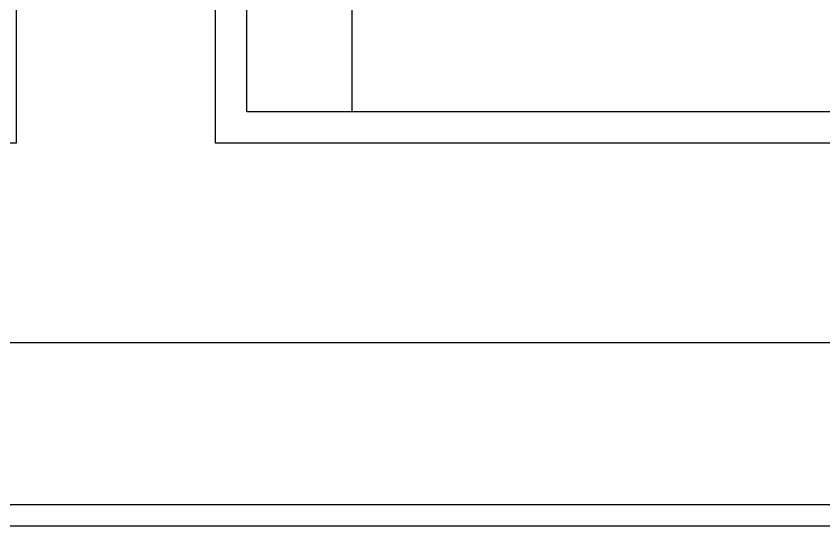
# Model space of a CAD drawing. Header units: millimetres. Extents: x 13515 to 183937, y -33900 to -660.
# Drawn here: x 60236.83 to 60248.88, y -20689.35 to -20681.74 of the extents above; entities that cross this region are included whole.
import ezdxf

# ---------------------------------------------------------------- set-up
doc = ezdxf.new("R2010")
doc.units = ezdxf.units.MM
doc.header["$LTSCALE"] = 100
doc.header["$MEASUREMENT"] = 0
doc.layers.get('0').update_dxf_attribs({"linetype": 'CONTINUOUS'})
doc.layers.add('ELE9', color=9, linetype='CONTINUOUS')

# ---------------------------------------------------------------- blocks, each defined once
blk = doc.blocks.new('B2FF')
at = {"layer": 'ELE9', "ltscale": 0.1}
for points in [[(37339374.72, 549896.34), (37339374.72, 548251.34), (37347569.72, 548251.34), (37347569.72, 550811.34), (37347379.72, 550811.34), (37347379.72, 548441.34), (37346019.72, 548441.34), (37346019.72, 550621.34), (37346579.72, 550621.34), (37346579.72, 550811.34), (37345829.72, 550811.34), (37345829.72, 548441.34), (37344469.72, 548441.34), (37344469.72, 550621.34), (37345029.72, 550621.34), (37345029.72, 550811.34), (37344469.72, 550811.34), (37344469.72, 551016.34), (37344279.72, 551016.34), (37344279.72, 548441.34), (37339564.72, 548441.34), (37339564.72, 549896.34), (37339374.72, 549896.34)], [(37347359.72, 550681.34), (37347359.72, 549456.34), (37347349.72, 549456.34), (37347349.72, 548471.34), (37346049.72, 548471.34), (37346049.72, 549456.34), (37346039.72, 549456.34), (37346039.72, 550601.34), (37346599.72, 550601.34), (37346599.72, 550681.34)], [(37346149.72, 549441.34), (37346149.72, 548471.34)], [(37341699.72, 548076.34), (37348374.72, 548076.34), (37348374.72, 548251.34), (37348354.72, 548251.34), (37348354.72, 548096.34), (37341699.72, 548096.34)]]:
    blk.add_lwpolyline(points, dxfattribs=at)

msp = doc.modelspace()

# ---------------------------------------------------------------- block references
at = {"xscale": 0.01565177005511743, "yscale": 0.01565177005511743, "zscale": 0.01565177005511743}
msp.add_blockref('B2FF', (-524291.512, -29267.715), dxfattribs=at)

doc.saveas('drawing.dxf')
